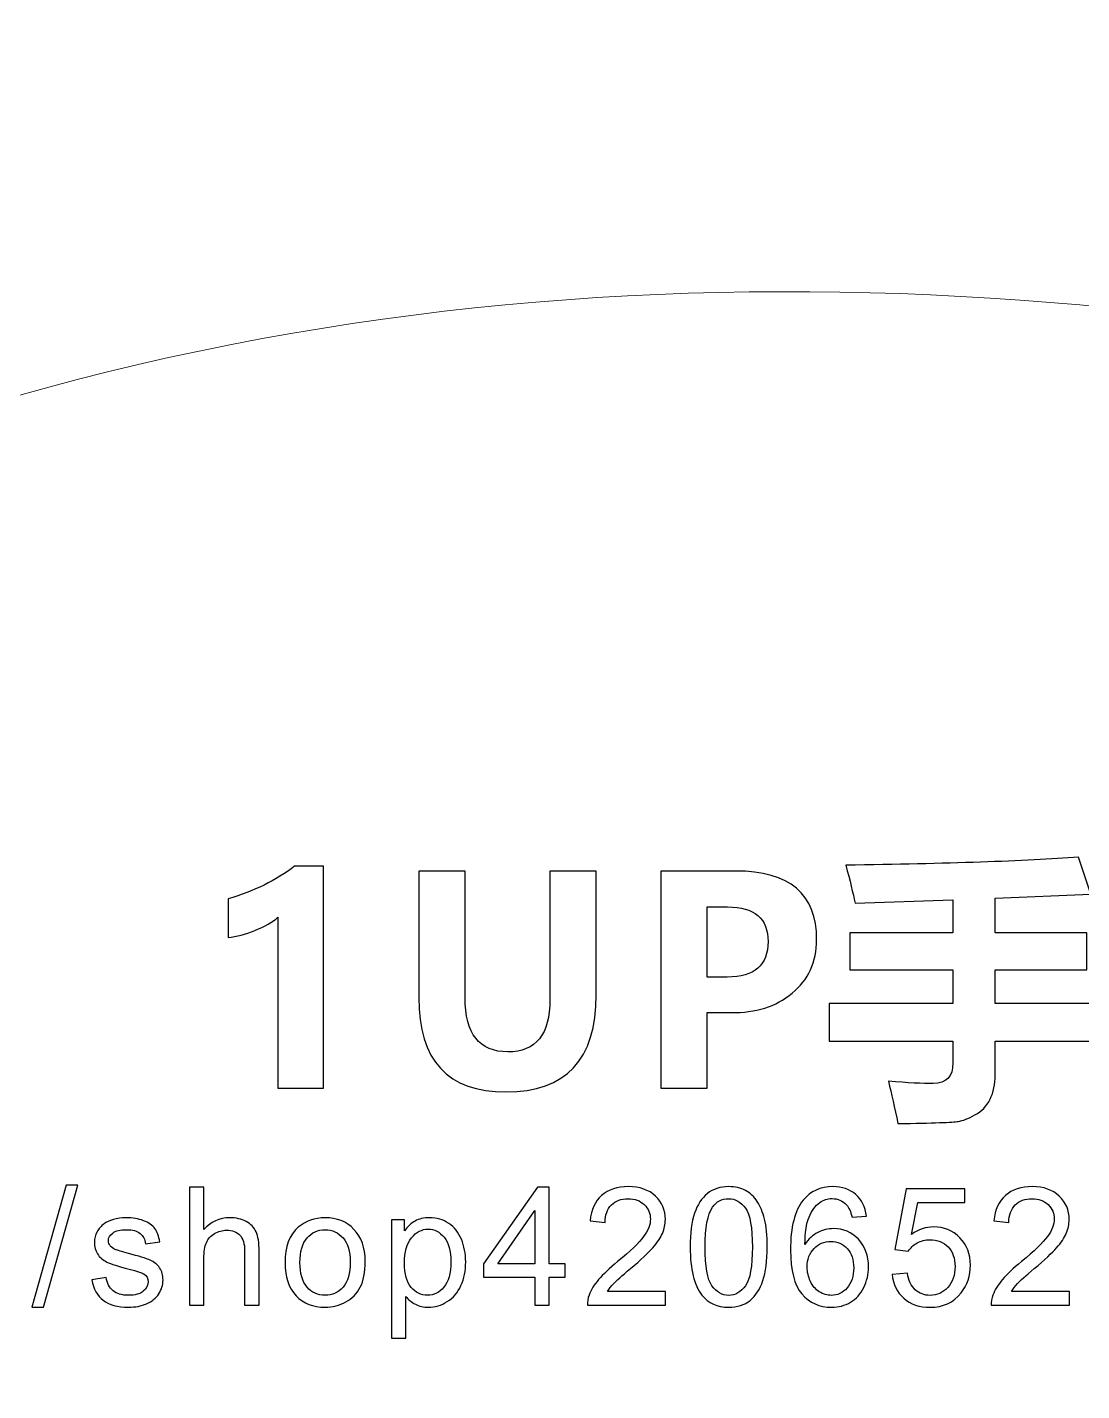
# Model space of a CAD drawing. Header units: centimetres. Extents: x -84 to 49, y -29 to 29.
# Drawn here: x 24.73 to 30.51, y -14.98 to -7.5 of the extents above; entities that cross this region are included whole.
import ezdxf

# ---------------------------------------------------------------- set-up
doc = ezdxf.new("R2010")
doc.units = ezdxf.units.CM
doc.header["$MEASUREMENT"] = 0
doc.layers.add('layer 1', color=7, linetype='Continuous')

msp = doc.modelspace()

# ---------------------------------------------------------------- linework, layer by layer
at = {"layer": 'layer 1', "color": 142, "lineweight": 20}
for points, knots in [([(3.62813, -26.66541), (3.62813, -26.66541), (28.50078, -26.66541), (28.50078, -26.66541), (28.50078, -26.66541), (28.50078, -26.66541), (29.88813, -21.49287), (29.88813, -21.49287), (29.88813, -21.49287), (29.88813, -21.49287), (28.47722, -21.11484), (28.47722, -21.11484), (28.47722, -21.11484), (28.47722, -21.11484), (28.21859, -22.08017), (28.21859, -22.08017), (28.21859, -22.08017), (28.21859, -22.08017), (27.73561, -21.95077), (27.73561, -21.95077), (27.73561, -21.95077), (27.73561, -21.95077), (27.99426, -20.98543), (27.99426, -20.98543), (27.99426, -20.98543), (27.99426, -20.98543), (27.99402, -20.98537), (27.99402, -20.98537), (27.99402, -20.98537), (27.99402, -20.98537), (28.11046, -20.55067), (28.11046, -20.55067), (28.11046, -20.55067), (28.11046, -20.55067), (24.24679, -19.51544), (24.24679, -19.51544), (24.24679, -19.51544), (24.24679, -19.51544), (24.13033, -19.95009), (24.13033, -19.95009), (24.13033, -19.95009), (24.13033, -19.95009), (20.36115, -18.94022), (20.36115, -18.94022), (20.36115, -18.94022), (20.36115, -18.94022), (20.19035, -19.57772), (20.19035, -19.57772), (20.19035, -19.57772), (20.19035, -19.57772), (20.33524, -19.61651), (20.33524, -19.61651), (20.33524, -19.61651), (20.33524, -19.61651), (20.27827, -19.82902), (20.27827, -19.82902), (20.27827, -19.82902), (20.27827, -19.82902), (20.1334, -19.79022), (20.1334, -19.79022), (20.1334, -19.79022), (20.1334, -19.79022), (20.06353, -20.05098), (20.06353, -20.05098), (20.06353, -20.05098), (20.06353, -20.05098), (19.77375, -19.97339), (19.77375, -19.97339), (19.77375, -19.97339), (19.77375, -19.97339), (19.84361, -19.71259), (19.84361, -19.71259), (19.84361, -19.71259), (19.84361, -19.71259), (19.69872, -19.67372), (19.69872, -19.67372), (19.69872, -19.67372), (19.69872, -19.67372), (19.75571, -19.46125), (19.75571, -19.46125), (19.75571, -19.46125), (19.75571, -19.46125), (19.90057, -19.50003), (19.90057, -19.50003), (19.90057, -19.50003), (19.90057, -19.50003), (20.07139, -18.86255), (20.07139, -18.86255), (20.07139, -18.86255), (20.07139, -18.86255), (16.30426, -17.85308), (16.30426, -17.85308), (16.30426, -17.85308), (16.30426, -17.85308), (16.4343, -17.36768), (16.4343, -17.36768), (16.4343, -17.36768), (13.91012, -12.86763), (11.62689, -4.30798), (17.20939, 2.113), (17.20939, 2.113), (17.20939, 2.113), (16.32521, 5.41296), (16.32521, 5.41296), (16.32521, 5.41296), (15.85448, 7.16956), (14.84009, 7.59481), (12.94908, 7.06738), (12.94908, 7.06738), (12.94908, 7.06738), (3.62849, 4.56991), (3.62849, 4.56991), (3.62849, 4.56991), (3.62849, 4.56991), (3.62849, -9.16541), (3.62849, -9.16541), (3.62849, -9.16541), (3.62849, -9.16541), (4.12813, -9.16539), (4.12813, -9.16539), (4.12813, -9.16539), (4.12813, -9.16539), (4.12812, -11.0153), (4.12812, -11.0153), (4.12812, -11.0153), (4.12812, -11.0153), (4.78809, -11.01539), (4.78809, -11.01539), (4.78809, -11.01539), (4.78809, -11.01539), (4.7881, -10.86542), (4.7881, -10.86542), (4.7881, -10.86542), (4.7881, -10.86542), (5.0081, -10.86543), (5.0081, -10.86543), (5.0081, -10.86543), (5.0081, -10.86543), (5.0081, -11.0154), (5.0081, -11.0154), (5.0081, -11.0154), (5.0081, -11.0154), (5.27811, -11.01541), (5.27811, -11.01541), (5.27811, -11.01541), (5.27811, -11.01541), (5.2781, -11.31542), (5.2781, -11.31542), (5.2781, -11.31542), (5.2781, -11.31542), (5.0081, -11.31541), (5.0081, -11.31541), (5.0081, -11.31541), (5.0081, -11.31541), (5.0081, -11.46541), (5.0081, -11.46541), (5.0081, -11.46541), (5.0081, -11.46541), (4.78808, -11.46542), (4.78808, -11.46542), (4.78808, -11.46542), (4.78808, -11.46542), (4.7881, -11.31541), (4.7881, -11.31541), (4.7881, -11.31541), (4.7881, -11.31541), (4.12809, -11.31541), (4.12809, -11.31541), (4.12809, -11.31541), (4.12809, -11.31541), (4.1281, -13.16539), (4.1281, -13.16539), (4.1281, -13.16539), (4.1281, -13.16539), (3.62849, -13.16541), (3.62849, -13.16541), (3.62849, -13.16541), (3.62849, -13.16541), (3.62849, -14.3219), (3.62849, -14.3219), (3.62849, -14.3219), (3.62849, -14.3219), (3.62813, -14.3219), (3.62813, -14.3219), (3.62813, -14.3219), (3.62812, -18.43644), (3.62813, -22.55089), (3.62813, -26.66541)], [0, 0, 0, 0, 0.0212766, 0.0212766, 0.0212766, 0.0212766, 0.0425532, 0.0425532, 0.0425532, 0.0425532, 0.0638298, 0.0638298, 0.0638298, 0.0638298, 0.0851064, 0.0851064, 0.0851064, 0.0851064, 0.106383, 0.106383, 0.106383, 0.106383, 0.1276596, 0.1276596, 0.1276596, 0.1276596, 0.1489362, 0.1489362, 0.1489362, 0.1489362, 0.1702128, 0.1702128, 0.1702128, 0.1702128, 0.1914894, 0.1914894, 0.1914894, 0.1914894, 0.212766, 0.212766, 0.212766, 0.212766, 0.2340426, 0.2340426, 0.2340426, 0.2340426, 0.2553191, 0.2553191, 0.2553191, 0.2553191, 0.2765957, 0.2765957, 0.2765957, 0.2765957, 0.2978723, 0.2978723, 0.2978723, 0.2978723, 0.3191489, 0.3191489, 0.3191489, 0.3191489, 0.3404255, 0.3404255, 0.3404255, 0.3404255, 0.3617021, 0.3617021, 0.3617021, 0.3617021, 0.3829787, 0.3829787, 0.3829787, 0.3829787, 0.4042553, 0.4042553, 0.4042553, 0.4042553, 0.4255319, 0.4255319, 0.4255319, 0.4255319, 0.4468085, 0.4468085, 0.4468085, 0.4468085, 0.4680851, 0.4680851, 0.4680851, 0.4680851, 0.4893617, 0.4893617, 0.4893617, 0.4893617, 0.5106383, 0.5106383, 0.5106383, 0.5106383, 0.5319149, 0.5319149, 0.5319149, 0.5319149, 0.5531915, 0.5531915, 0.5531915, 0.5531915, 0.5744681, 0.5744681, 0.5744681, 0.5744681, 0.5957447, 0.5957447, 0.5957447, 0.5957447, 0.6170213, 0.6170213, 0.6170213, 0.6170213, 0.6382979, 0.6382979, 0.6382979, 0.6382979, 0.6595745, 0.6595745, 0.6595745, 0.6595745, 0.6808511, 0.6808511, 0.6808511, 0.6808511, 0.7021277, 0.7021277, 0.7021277, 0.7021277, 0.7234043, 0.7234043, 0.7234043, 0.7234043, 0.7446809, 0.7446809, 0.7446809, 0.7446809, 0.7659574, 0.7659574, 0.7659574, 0.7659574, 0.787234, 0.787234, 0.787234, 0.787234, 0.8085106, 0.8085106, 0.8085106, 0.8085106, 0.8297872, 0.8297872, 0.8297872, 0.8297872, 0.8510638, 0.8510638, 0.8510638, 0.8510638, 0.8723404, 0.8723404, 0.8723404, 0.8723404, 0.893617, 0.893617, 0.893617, 0.893617, 0.9148936, 0.9148936, 0.9148936, 0.9148936, 0.9361702, 0.9361702, 0.9361702, 0.9361702, 0.9574468, 0.9574468, 0.9574468, 0.9574468, 0.9787234, 0.9787234, 0.9787234, 0.9787234, 1, 1, 1, 1]), ([(48.16047, 1.17532), (48.16047, 1.17532), (48.16046, -23.69733), (48.16046, -23.69733), (48.16046, -23.69733), (48.16046, -23.69733), (42.98791, -25.0847), (42.98791, -25.0847), (42.98791, -25.0847), (42.98791, -25.0847), (42.60987, -23.67379), (42.60987, -23.67379), (42.60987, -23.67379), (42.60987, -23.67379), (43.57524, -23.41513), (43.57524, -23.41513), (43.57524, -23.41513), (43.57524, -23.41513), (43.44583, -22.93214), (43.44583, -22.93214), (43.44583, -22.93214), (43.44583, -22.93214), (42.48046, -23.19082), (42.48046, -23.19082), (42.48046, -23.19082), (42.48046, -23.19082), (42.4804, -23.19059), (42.4804, -23.19059), (42.4804, -23.19059), (42.4804, -23.19059), (42.04573, -23.30701), (42.04573, -23.30701), (42.04573, -23.30701), (42.04573, -23.30701), (41.01048, -19.44335), (41.01048, -19.44335), (41.01048, -19.44335), (41.01048, -19.44335), (41.44513, -19.32691), (41.44513, -19.32691), (41.44513, -19.32691), (41.44513, -19.32691), (40.43524, -15.55772), (40.43524, -15.55772), (40.43524, -15.55772), (40.43524, -15.55772), (41.07276, -15.38691), (41.07276, -15.38691), (41.07276, -15.38691), (41.07276, -15.38691), (41.11155, -15.53181), (41.11155, -15.53181), (41.11155, -15.53181), (41.11155, -15.53181), (41.32406, -15.47484), (41.32406, -15.47484), (41.32406, -15.47484), (41.32406, -15.47484), (41.28523, -15.32994), (41.28523, -15.32994), (41.28523, -15.32994), (41.28523, -15.32994), (41.54602, -15.26009), (41.54602, -15.26009), (41.54602, -15.26009), (41.54602, -15.26009), (41.46842, -14.9703), (41.46842, -14.9703), (41.46842, -14.9703), (41.46842, -14.9703), (41.2076, -15.04018), (41.2076, -15.04018), (41.2076, -15.04018), (41.2076, -15.04018), (41.16875, -14.8953), (41.16875, -14.8953), (41.16875, -14.8953), (41.16875, -14.8953), (40.95628, -14.95226), (40.95628, -14.95226), (40.95628, -14.95226), (40.95628, -14.95226), (40.99507, -15.09714), (40.99507, -15.09714), (40.99507, -15.09714), (40.99507, -15.09714), (40.3576, -15.26796), (40.3576, -15.26796), (40.3576, -15.26796), (40.3576, -15.26796), (39.34812, -11.50082), (39.34812, -11.50082), (39.34812, -11.50082), (39.34812, -11.50082), (38.86273, -11.63085), (38.86273, -11.63085), (38.86273, -11.63085), (34.36266, -9.10666), (25.80303, -6.82345), (19.38205, -12.40595), (19.38205, -12.40595), (19.38205, -12.40595), (16.08209, -11.52176), (16.08209, -11.52176), (16.08209, -11.52176), (14.32547, -11.05105), (13.90024, -10.03662), (14.42767, -8.14566), (14.42767, -8.14566), (14.42767, -8.14566), (16.92514, 1.17496), (16.92514, 1.17496), (16.92514, 1.17496), (16.92514, 1.17496), (30.66046, 1.17496), (30.66046, 1.17496), (30.66046, 1.17496), (30.66046, 1.17496), (30.66044, 0.67532), (30.66044, 0.67532), (30.66044, 0.67532), (30.66044, 0.67532), (32.51034, 0.67531), (32.51034, 0.67531), (32.51034, 0.67531), (32.51034, 0.67531), (32.51045, 0.01535), (32.51045, 0.01535), (32.51045, 0.01535), (32.51045, 0.01535), (32.36046, 0.01534), (32.36046, 0.01534), (32.36046, 0.01534), (32.36046, 0.01534), (32.36046, -0.20466), (32.36046, -0.20466), (32.36046, -0.20466), (32.36046, -0.20466), (32.51045, -0.20465), (32.51045, -0.20465), (32.51045, -0.20465), (32.51045, -0.20465), (32.51045, -0.47466), (32.51045, -0.47466), (32.51045, -0.47466), (32.51045, -0.47466), (32.81045, -0.47465), (32.81045, -0.47465), (32.81045, -0.47465), (32.81045, -0.47465), (32.81045, -0.20465), (32.81045, -0.20465), (32.81045, -0.20465), (32.81045, -0.20465), (32.96047, -0.20465), (32.96047, -0.20465), (32.96047, -0.20465), (32.96047, -0.20465), (32.96045, 0.01534), (32.96045, 0.01534), (32.96045, 0.01534), (32.96045, 0.01534), (32.81045, 0.01534), (32.81045, 0.01534), (32.81045, 0.01534), (32.81045, 0.01534), (32.81045, 0.67534), (32.81045, 0.67534), (32.81045, 0.67534), (32.81045, 0.67534), (34.66046, 0.67535), (34.66046, 0.67535), (34.66046, 0.67535), (34.66046, 0.67535), (34.66044, 1.17496), (34.66044, 1.17496), (34.66044, 1.17496), (34.66044, 1.17496), (35.81695, 1.17496), (35.81695, 1.17496), (35.81695, 1.17496), (35.81695, 1.17496), (35.81695, 1.17532), (35.81695, 1.17532), (35.81695, 1.17532), (39.66479, 1.17532), (43.51265, 1.17277), (47.36048, 1.17279), (47.36048, 1.17279), (47.36048, 1.17279), (47.36049, 1.17534), (47.36049, 1.17534), (47.36049, 1.17534), (47.36049, 1.17534), (48.16047, 1.17532), (48.16047, 1.17532)], [0, 0, 0, 0, 0.0204082, 0.0204082, 0.0204082, 0.0204082, 0.0408163, 0.0408163, 0.0408163, 0.0408163, 0.0612245, 0.0612245, 0.0612245, 0.0612245, 0.0816327, 0.0816327, 0.0816327, 0.0816327, 0.1020408, 0.1020408, 0.1020408, 0.1020408, 0.122449, 0.122449, 0.122449, 0.122449, 0.1428571, 0.1428571, 0.1428571, 0.1428571, 0.1632653, 0.1632653, 0.1632653, 0.1632653, 0.1836735, 0.1836735, 0.1836735, 0.1836735, 0.2040816, 0.2040816, 0.2040816, 0.2040816, 0.2244898, 0.2244898, 0.2244898, 0.2244898, 0.244898, 0.244898, 0.244898, 0.244898, 0.2653061, 0.2653061, 0.2653061, 0.2653061, 0.2857143, 0.2857143, 0.2857143, 0.2857143, 0.3061224, 0.3061224, 0.3061224, 0.3061224, 0.3265306, 0.3265306, 0.3265306, 0.3265306, 0.3469388, 0.3469388, 0.3469388, 0.3469388, 0.3673469, 0.3673469, 0.3673469, 0.3673469, 0.3877551, 0.3877551, 0.3877551, 0.3877551, 0.4081633, 0.4081633, 0.4081633, 0.4081633, 0.4285714, 0.4285714, 0.4285714, 0.4285714, 0.4489796, 0.4489796, 0.4489796, 0.4489796, 0.4693878, 0.4693878, 0.4693878, 0.4693878, 0.4897959, 0.4897959, 0.4897959, 0.4897959, 0.5102041, 0.5102041, 0.5102041, 0.5102041, 0.5306122, 0.5306122, 0.5306122, 0.5306122, 0.5510204, 0.5510204, 0.5510204, 0.5510204, 0.5714286, 0.5714286, 0.5714286, 0.5714286, 0.5918367, 0.5918367, 0.5918367, 0.5918367, 0.6122449, 0.6122449, 0.6122449, 0.6122449, 0.6326531, 0.6326531, 0.6326531, 0.6326531, 0.6530612, 0.6530612, 0.6530612, 0.6530612, 0.6734694, 0.6734694, 0.6734694, 0.6734694, 0.6938776, 0.6938776, 0.6938776, 0.6938776, 0.7142857, 0.7142857, 0.7142857, 0.7142857, 0.7346939, 0.7346939, 0.7346939, 0.7346939, 0.755102, 0.755102, 0.755102, 0.755102, 0.7755102, 0.7755102, 0.7755102, 0.7755102, 0.7959184, 0.7959184, 0.7959184, 0.7959184, 0.8163265, 0.8163265, 0.8163265, 0.8163265, 0.8367347, 0.8367347, 0.8367347, 0.8367347, 0.8571429, 0.8571429, 0.8571429, 0.8571429, 0.877551, 0.877551, 0.877551, 0.877551, 0.8979592, 0.8979592, 0.8979592, 0.8979592, 0.9183673, 0.9183673, 0.9183673, 0.9183673, 0.9387755, 0.9387755, 0.9387755, 0.9387755, 0.9591837, 0.9591837, 0.9591837, 0.9591837, 0.9795918, 0.9795918, 0.9795918, 0.9795918, 1, 1, 1, 1])]:
    msp.add_open_spline(points, degree=3, knots=knots, dxfattribs=at)
at = {"layer": 'layer 1', "color": 250}
for points, knots in [([(26.35291, -12.10137), (26.35291, -12.10137), (26.35291, -13.31752), (26.35291, -13.31752), (26.35291, -13.31752), (26.35291, -13.31752), (26.10328, -13.31752), (26.10328, -13.31752), (26.10328, -13.31752), (26.10328, -13.31752), (26.10328, -12.38116), (26.10328, -12.38116), (26.10328, -12.38116), (26.0726, -12.40764), (26.03038, -12.43176), (25.97715, -12.453), (25.97715, -12.453), (25.92392, -12.47424), (25.87515, -12.48735), (25.83058, -12.4926), (25.83058, -12.4926), (25.83058, -12.4926), (25.83058, -12.27968), (25.83058, -12.27968), (25.83058, -12.27968), (25.97086, -12.23877), (26.09227, -12.17925), (26.19453, -12.10137), (26.19453, -12.10137), (26.19453, -12.10137), (26.35291, -12.10137), (26.35291, -12.10137)], [0, 0, 0, 0, 0.125, 0.125, 0.125, 0.125, 0.25, 0.25, 0.25, 0.25, 0.375, 0.375, 0.375, 0.375, 0.5, 0.5, 0.5, 0.5, 0.625, 0.625, 0.625, 0.625, 0.75, 0.75, 0.75, 0.75, 0.875, 0.875, 0.875, 0.875, 1, 1, 1, 1]), ([(29.12446, -12.85288), (29.12446, -12.85288), (29.80202, -12.85288), (29.80202, -12.85288), (29.80202, -12.85288), (29.80202, -12.85288), (29.80202, -12.66828), (29.80202, -12.66828), (29.80202, -12.66828), (29.80202, -12.66828), (29.23643, -12.66828), (29.23643, -12.66828), (29.23643, -12.66828), (29.23643, -12.66828), (29.23643, -12.46559), (29.23643, -12.46559), (29.23643, -12.46559), (29.23643, -12.46559), (29.80202, -12.46559), (29.80202, -12.46559), (29.80202, -12.46559), (29.80202, -12.46559), (29.80202, -12.28492), (29.80202, -12.28492), (29.80202, -12.28492), (29.80202, -12.28492), (29.26579, -12.30275), (29.26579, -12.30275), (29.26579, -12.30275), (29.25452, -12.24848), (29.23748, -12.17925), (29.21492, -12.09534), (29.21492, -12.09534), (29.77318, -12.08826), (30.19822, -12.07332), (30.49033, -12.05077), (30.49033, -12.05077), (30.49033, -12.05077), (30.55772, -12.25346), (30.55772, -12.25346), (30.55772, -12.25346), (30.55772, -12.25346), (30.03382, -12.27653), (30.03382, -12.27653), (30.03382, -12.27653), (30.03382, -12.27653), (30.03382, -12.46559), (30.03382, -12.46559), (30.03382, -12.46559), (30.03382, -12.46559), (30.53622, -12.46559), (30.53622, -12.46559), (30.53622, -12.46559), (30.53622, -12.46559), (30.53622, -12.66828), (30.53622, -12.66828), (30.53622, -12.66828), (30.53622, -12.66828), (30.03382, -12.66828), (30.03382, -12.66828), (30.03382, -12.66828), (30.03382, -12.66828), (30.03382, -12.85288), (30.03382, -12.85288), (30.03382, -12.85288), (30.03382, -12.85288), (30.64687, -12.85288), (30.64687, -12.85288), (30.64687, -12.85288), (30.64687, -12.85288), (30.64687, -13.06029), (30.64687, -13.06029), (30.64687, -13.06029), (30.64687, -13.06029), (30.03382, -13.06029), (30.03382, -13.06029), (30.03382, -13.06029), (30.03382, -13.06029), (30.03382, -13.2462), (30.03382, -13.2462), (30.03382, -13.2462), (30.03382, -13.29523), (30.02464, -13.33902), (30.00576, -13.37757), (30.00576, -13.37757), (29.98714, -13.41585), (29.95961, -13.44469), (29.9229, -13.46436), (29.9229, -13.46436), (29.88619, -13.48376), (29.85525, -13.49556), (29.83008, -13.50002), (29.83008, -13.50002), (29.80464, -13.50422), (29.69478, -13.50841), (29.50074, -13.51182), (29.50074, -13.51182), (29.48238, -13.42477), (29.46481, -13.34741), (29.44856, -13.27976), (29.44856, -13.27976), (29.55397, -13.28815), (29.63552, -13.29209), (29.69294, -13.29209), (29.69294, -13.29209), (29.76557, -13.29209), (29.80202, -13.25433), (29.80202, -13.17855), (29.80202, -13.17855), (29.80202, -13.17855), (29.80202, -13.06029), (29.80202, -13.06029), (29.80202, -13.06029), (29.80202, -13.06029), (29.12446, -13.06029), (29.12446, -13.06029), (29.12446, -13.06029), (29.12446, -13.06029), (29.12446, -12.85288), (29.12446, -12.85288)], [0, 0, 0, 0, 0.0333333, 0.0333333, 0.0333333, 0.0333333, 0.0666667, 0.0666667, 0.0666667, 0.0666667, 0.1, 0.1, 0.1, 0.1, 0.1333333, 0.1333333, 0.1333333, 0.1333333, 0.1666667, 0.1666667, 0.1666667, 0.1666667, 0.2, 0.2, 0.2, 0.2, 0.2333333, 0.2333333, 0.2333333, 0.2333333, 0.2666667, 0.2666667, 0.2666667, 0.2666667, 0.3, 0.3, 0.3, 0.3, 0.3333333, 0.3333333, 0.3333333, 0.3333333, 0.3666667, 0.3666667, 0.3666667, 0.3666667, 0.4, 0.4, 0.4, 0.4, 0.4333333, 0.4333333, 0.4333333, 0.4333333, 0.4666667, 0.4666667, 0.4666667, 0.4666667, 0.5, 0.5, 0.5, 0.5, 0.5333333, 0.5333333, 0.5333333, 0.5333333, 0.5666667, 0.5666667, 0.5666667, 0.5666667, 0.6, 0.6, 0.6, 0.6, 0.6333333, 0.6333333, 0.6333333, 0.6333333, 0.6666667, 0.6666667, 0.6666667, 0.6666667, 0.7, 0.7, 0.7, 0.7, 0.7333333, 0.7333333, 0.7333333, 0.7333333, 0.7666667, 0.7666667, 0.7666667, 0.7666667, 0.8, 0.8, 0.8, 0.8, 0.8333333, 0.8333333, 0.8333333, 0.8333333, 0.8666667, 0.8666667, 0.8666667, 0.8666667, 0.9, 0.9, 0.9, 0.9, 0.9333333, 0.9333333, 0.9333333, 0.9333333, 0.9666667, 0.9666667, 0.9666667, 0.9666667, 1, 1, 1, 1]), ([(27.84711, -12.80594), (27.84711, -13.16072), (27.68218, -13.33823), (27.35231, -13.33823), (27.35231, -13.33823), (27.03372, -13.33823), (26.87456, -13.16544), (26.87456, -12.81984), (26.87456, -12.81984), (26.87456, -12.81984), (26.87456, -12.1276), (26.87456, -12.1276), (26.87456, -12.1276), (26.87456, -12.1276), (27.12864, -12.1276), (27.12864, -12.1276), (27.12864, -12.1276), (27.12864, -12.1276), (27.12864, -12.82115), (27.12864, -12.82115), (27.12864, -12.82115), (27.12864, -13.01938), (27.20678, -13.1185), (27.36306, -13.1185), (27.36306, -13.1185), (27.51672, -13.1185), (27.59355, -13.02305), (27.59355, -12.8319), (27.59355, -12.8319), (27.59355, -12.8319), (27.59355, -12.1276), (27.59355, -12.1276), (27.59355, -12.1276), (27.59355, -12.1276), (27.84711, -12.1276), (27.84711, -12.1276), (27.84711, -12.1276), (27.84711, -12.1276), (27.84711, -12.80594), (27.84711, -12.80594)], [0, 0, 0, 0, 0.1, 0.1, 0.1, 0.1, 0.2, 0.2, 0.2, 0.2, 0.3, 0.3, 0.3, 0.3, 0.4, 0.4, 0.4, 0.4, 0.5, 0.5, 0.5, 0.5, 0.6, 0.6, 0.6, 0.6, 0.7, 0.7, 0.7, 0.7, 0.8, 0.8, 0.8, 0.8, 0.9, 0.9, 0.9, 0.9, 1, 1, 1, 1]), ([(28.45529, -12.9027), (28.45529, -12.9027), (28.45529, -13.31752), (28.45529, -13.31752), (28.45529, -13.31752), (28.45529, -13.31752), (28.20173, -13.31752), (28.20173, -13.31752), (28.20173, -13.31752), (28.20173, -13.31752), (28.20173, -12.1276), (28.20173, -12.1276), (28.20173, -12.1276), (28.20173, -12.1276), (28.61131, -12.1276), (28.61131, -12.1276), (28.61131, -12.1276), (28.90735, -12.1276), (29.05523, -12.25293), (29.05523, -12.50387), (29.05523, -12.50387), (29.05523, -12.6258), (29.01066, -12.72361), (28.92124, -12.79703), (28.92124, -12.79703), (28.83183, -12.87045), (28.72013, -12.90585), (28.58587, -12.9027), (28.58587, -12.9027), (28.58587, -12.9027), (28.45529, -12.9027), (28.45529, -12.9027)], [0, 0, 0, 0, 0.125, 0.125, 0.125, 0.125, 0.25, 0.25, 0.25, 0.25, 0.375, 0.375, 0.375, 0.375, 0.5, 0.5, 0.5, 0.5, 0.625, 0.625, 0.625, 0.625, 0.75, 0.75, 0.75, 0.75, 0.875, 0.875, 0.875, 0.875, 1, 1, 1, 1]), ([(28.45529, -12.32426), (28.45529, -12.32426), (28.45529, -12.7084), (28.45529, -12.7084), (28.45529, -12.7084), (28.45529, -12.7084), (28.56516, -12.7084), (28.56516, -12.7084), (28.56516, -12.7084), (28.71436, -12.7084), (28.78883, -12.64363), (28.78883, -12.5141), (28.78883, -12.5141), (28.78883, -12.38745), (28.71488, -12.32426), (28.56752, -12.32426), (28.56752, -12.32426), (28.56752, -12.32426), (28.45529, -12.32426), (28.45529, -12.32426)], [0, 0, 0, 0, 0.2, 0.2, 0.2, 0.2, 0.4, 0.4, 0.4, 0.4, 0.6, 0.6, 0.6, 0.6, 0.8, 0.8, 0.8, 0.8, 1, 1, 1, 1]), ([(24.75443, -14.51815), (24.75443, -14.51815), (24.9421, -13.84874), (24.9421, -13.84874), (24.9421, -13.84874), (24.9421, -13.84874), (25.00571, -13.84874), (25.00571, -13.84874), (25.00571, -13.84874), (25.00571, -13.84874), (24.81849, -14.51815), (24.81849, -14.51815), (24.81849, -14.51815), (24.81849, -14.51815), (24.75443, -14.51815), (24.75443, -14.51815)], [0, 0, 0, 0, 0.25, 0.25, 0.25, 0.25, 0.5, 0.5, 0.5, 0.5, 0.75, 0.75, 0.75, 0.75, 1, 1, 1, 1]), ([(25.61812, -14.50715), (25.61812, -14.50715), (25.61812, -13.85974), (25.61812, -13.85974), (25.61812, -13.85974), (25.61812, -13.85974), (25.69756, -13.85974), (25.69756, -13.85974), (25.69756, -13.85974), (25.69756, -13.85974), (25.69756, -14.09203), (25.69756, -14.09203), (25.69756, -14.09203), (25.73464, -14.04907), (25.78152, -14.02751), (25.83804, -14.02751), (25.83804, -14.02751), (25.87271, -14.02751), (25.90286, -14.03445), (25.92848, -14.04816), (25.92848, -14.04816), (25.95411, -14.06173), (25.9725, -14.08072), (25.9835, -14.10484), (25.9835, -14.10484), (25.99451, -14.12896), (26.00008, -14.16408), (26.00008, -14.2099), (26.00008, -14.2099), (26.00008, -14.2099), (26.00008, -14.50715), (26.00008, -14.50715), (26.00008, -14.50715), (26.00008, -14.50715), (25.9205, -14.50715), (25.9205, -14.50715), (25.9205, -14.50715), (25.9205, -14.50715), (25.9205, -14.2099), (25.9205, -14.2099), (25.9205, -14.2099), (25.9205, -14.17026), (25.9119, -14.14132), (25.89472, -14.12323), (25.89472, -14.12323), (25.87754, -14.10514), (25.85312, -14.09594), (25.82161, -14.09594), (25.82161, -14.09594), (25.7981, -14.09594), (25.77594, -14.10213), (25.75514, -14.11433), (25.75514, -14.11433), (25.73434, -14.12654), (25.71957, -14.14312), (25.71082, -14.16408), (25.71082, -14.16408), (25.70193, -14.18488), (25.69756, -14.21382), (25.69756, -14.2506), (25.69756, -14.2506), (25.69756, -14.2506), (25.69756, -14.50715), (25.69756, -14.50715), (25.69756, -14.50715), (25.69756, -14.50715), (25.61812, -14.50715), (25.61812, -14.50715)], [0, 0, 0, 0, 0.0588235, 0.0588235, 0.0588235, 0.0588235, 0.1176471, 0.1176471, 0.1176471, 0.1176471, 0.1764706, 0.1764706, 0.1764706, 0.1764706, 0.2352941, 0.2352941, 0.2352941, 0.2352941, 0.2941176, 0.2941176, 0.2941176, 0.2941176, 0.3529412, 0.3529412, 0.3529412, 0.3529412, 0.4117647, 0.4117647, 0.4117647, 0.4117647, 0.4705882, 0.4705882, 0.4705882, 0.4705882, 0.5294118, 0.5294118, 0.5294118, 0.5294118, 0.5882353, 0.5882353, 0.5882353, 0.5882353, 0.6470588, 0.6470588, 0.6470588, 0.6470588, 0.7058824, 0.7058824, 0.7058824, 0.7058824, 0.7647059, 0.7647059, 0.7647059, 0.7647059, 0.8235294, 0.8235294, 0.8235294, 0.8235294, 0.8823529, 0.8823529, 0.8823529, 0.8823529, 0.9411765, 0.9411765, 0.9411765, 0.9411765, 1, 1, 1, 1]), ([(27.51049, -14.50715), (27.51049, -14.50715), (27.51049, -14.35219), (27.51049, -14.35219), (27.51049, -14.35219), (27.51049, -14.35219), (27.22967, -14.35219), (27.22967, -14.35219), (27.22967, -14.35219), (27.22967, -14.35219), (27.22967, -14.27924), (27.22967, -14.27924), (27.22967, -14.27924), (27.22967, -14.27924), (27.52511, -13.85974), (27.52511, -13.85974), (27.52511, -13.85974), (27.52511, -13.85974), (27.59007, -13.85974), (27.59007, -13.85974), (27.59007, -13.85974), (27.59007, -13.85974), (27.59007, -14.27924), (27.59007, -14.27924), (27.59007, -14.27924), (27.59007, -14.27924), (27.6775, -14.27924), (27.6775, -14.27924), (27.6775, -14.27924), (27.6775, -14.27924), (27.6775, -14.35219), (27.6775, -14.35219), (27.6775, -14.35219), (27.6775, -14.35219), (27.59007, -14.35219), (27.59007, -14.35219), (27.59007, -14.35219), (27.59007, -14.35219), (27.59007, -14.50715), (27.59007, -14.50715), (27.59007, -14.50715), (27.59007, -14.50715), (27.51049, -14.50715), (27.51049, -14.50715)], [0, 0, 0, 0, 0.0909091, 0.0909091, 0.0909091, 0.0909091, 0.1818182, 0.1818182, 0.1818182, 0.1818182, 0.2727273, 0.2727273, 0.2727273, 0.2727273, 0.3636364, 0.3636364, 0.3636364, 0.3636364, 0.4545455, 0.4545455, 0.4545455, 0.4545455, 0.5454545, 0.5454545, 0.5454545, 0.5454545, 0.6363636, 0.6363636, 0.6363636, 0.6363636, 0.7272727, 0.7272727, 0.7272727, 0.7272727, 0.8181818, 0.8181818, 0.8181818, 0.8181818, 0.9090909, 0.9090909, 0.9090909, 0.9090909, 1, 1, 1, 1]), ([(28.22684, -14.43073), (28.22684, -14.43073), (28.22684, -14.50715), (28.22684, -14.50715), (28.22684, -14.50715), (28.22684, -14.50715), (27.7989, -14.50715), (27.7989, -14.50715), (27.7989, -14.50715), (27.7983, -14.48801), (27.80132, -14.46962), (27.8081, -14.45198), (27.8081, -14.45198), (27.81895, -14.42274), (27.83644, -14.3941), (27.8604, -14.36576), (27.8604, -14.36576), (27.88452, -14.33757), (27.91919, -14.30486), (27.96441, -14.26778), (27.96441, -14.26778), (28.0348, -14.21005), (28.08244, -14.16438), (28.10716, -14.13061), (28.10716, -14.13061), (28.13188, -14.097), (28.14424, -14.06504), (28.14424, -14.03505), (28.14424, -14.03505), (28.14424, -14.00354), (28.13293, -13.97702), (28.11047, -13.95531), (28.11047, -13.95531), (28.08786, -13.93375), (28.05847, -13.9229), (28.02229, -13.9229), (28.02229, -13.9229), (27.98401, -13.9229), (27.95341, -13.93436), (27.9305, -13.95742), (27.9305, -13.95742), (27.90743, -13.98033), (27.89583, -14.01214), (27.89552, -14.05268), (27.89552, -14.05268), (27.89552, -14.05268), (27.81383, -14.04439), (27.81383, -14.04439), (27.81383, -14.04439), (27.8194, -13.98335), (27.84051, -13.93692), (27.87698, -13.90496), (27.87698, -13.90496), (27.91346, -13.87301), (27.9626, -13.85703), (28.0241, -13.85703), (28.0241, -13.85703), (28.0862, -13.85703), (28.13534, -13.87436), (28.17152, -13.90873), (28.17152, -13.90873), (28.20785, -13.94325), (28.22594, -13.98591), (28.22594, -14.03686), (28.22594, -14.03686), (28.22594, -14.06278), (28.22066, -14.08826), (28.20996, -14.11328), (28.20996, -14.11328), (28.19941, -14.1383), (28.18177, -14.16468), (28.1572, -14.19226), (28.1572, -14.19226), (28.13263, -14.22), (28.09178, -14.25799), (28.03465, -14.30622), (28.03465, -14.30622), (27.98702, -14.34632), (27.95642, -14.37345), (27.94286, -14.38777), (27.94286, -14.38777), (27.92929, -14.40194), (27.91814, -14.41626), (27.90924, -14.43073), (27.90924, -14.43073), (27.90924, -14.43073), (28.22684, -14.43073), (28.22684, -14.43073)], [0, 0, 0, 0, 0.0454545, 0.0454545, 0.0454545, 0.0454545, 0.0909091, 0.0909091, 0.0909091, 0.0909091, 0.1363636, 0.1363636, 0.1363636, 0.1363636, 0.1818182, 0.1818182, 0.1818182, 0.1818182, 0.2272727, 0.2272727, 0.2272727, 0.2272727, 0.2727273, 0.2727273, 0.2727273, 0.2727273, 0.3181818, 0.3181818, 0.3181818, 0.3181818, 0.3636364, 0.3636364, 0.3636364, 0.3636364, 0.4090909, 0.4090909, 0.4090909, 0.4090909, 0.4545455, 0.4545455, 0.4545455, 0.4545455, 0.5, 0.5, 0.5, 0.5, 0.5454545, 0.5454545, 0.5454545, 0.5454545, 0.5909091, 0.5909091, 0.5909091, 0.5909091, 0.6363636, 0.6363636, 0.6363636, 0.6363636, 0.6818182, 0.6818182, 0.6818182, 0.6818182, 0.7272727, 0.7272727, 0.7272727, 0.7272727, 0.7727273, 0.7727273, 0.7727273, 0.7727273, 0.8181818, 0.8181818, 0.8181818, 0.8181818, 0.8636364, 0.8636364, 0.8636364, 0.8636364, 0.9090909, 0.9090909, 0.9090909, 0.9090909, 0.9545455, 0.9545455, 0.9545455, 0.9545455, 1, 1, 1, 1]), ([(28.36226, -14.18789), (28.36226, -14.11132), (28.3701, -14.04967), (28.38593, -14.00309), (28.38593, -14.00309), (28.4016, -13.95636), (28.42512, -13.92034), (28.45617, -13.89502), (28.45617, -13.89502), (28.48722, -13.86969), (28.52626, -13.85703), (28.57329, -13.85703), (28.57329, -13.85703), (28.60811, -13.85703), (28.63856, -13.86411), (28.66479, -13.87813), (28.66479, -13.87813), (28.69102, -13.892), (28.71257, -13.9122), (28.72975, -13.93858), (28.72975, -13.93858), (28.74679, -13.96496), (28.7602, -13.99706), (28.76985, -14.0349), (28.76985, -14.0349), (28.77965, -14.07273), (28.78447, -14.12368), (28.78447, -14.18789), (28.78447, -14.18789), (28.78447, -14.26386), (28.77663, -14.32506), (28.76111, -14.37179), (28.76111, -14.37179), (28.74543, -14.41852), (28.72207, -14.45454), (28.69102, -14.48002), (28.69102, -14.48002), (28.65996, -14.50549), (28.62077, -14.51815), (28.57329, -14.51815), (28.57329, -14.51815), (28.51089, -14.51815), (28.4619, -14.49584), (28.42633, -14.45108), (28.42633, -14.45108), (28.38367, -14.39726), (28.36226, -14.30939), (28.36226, -14.18789)], [0, 0, 0, 0, 0.0833333, 0.0833333, 0.0833333, 0.0833333, 0.1666667, 0.1666667, 0.1666667, 0.1666667, 0.25, 0.25, 0.25, 0.25, 0.3333333, 0.3333333, 0.3333333, 0.3333333, 0.4166667, 0.4166667, 0.4166667, 0.4166667, 0.5, 0.5, 0.5, 0.5, 0.5833333, 0.5833333, 0.5833333, 0.5833333, 0.6666667, 0.6666667, 0.6666667, 0.6666667, 0.75, 0.75, 0.75, 0.75, 0.8333333, 0.8333333, 0.8333333, 0.8333333, 0.9166667, 0.9166667, 0.9166667, 0.9166667, 1, 1, 1, 1]), ([(29.32793, -14.01832), (29.32793, -14.01832), (29.24895, -14.0245), (29.24895, -14.0245), (29.24895, -14.0245), (29.24186, -13.99329), (29.23192, -13.97053), (29.21895, -13.95652), (29.21895, -13.95652), (29.1974, -13.93375), (29.17087, -13.92245), (29.13936, -13.92245), (29.13936, -13.92245), (29.11404, -13.92245), (29.09188, -13.92953), (29.07274, -13.9437), (29.07274, -13.9437), (29.04772, -13.96194), (29.02797, -13.98862), (29.0135, -14.02359), (29.0135, -14.02359), (28.99918, -14.05856), (28.99164, -14.10846), (28.99104, -14.17327), (28.99104, -14.17327), (29.01018, -14.14418), (29.03355, -14.12247), (29.06128, -14.10831), (29.06128, -14.10831), (29.08887, -14.09429), (29.11796, -14.0872), (29.14826, -14.0872), (29.14826, -14.0872), (29.20132, -14.0872), (29.24639, -14.10665), (29.28362, -14.14569), (29.28362, -14.14569), (29.32085, -14.18473), (29.33954, -14.23507), (29.33954, -14.29687), (29.33954, -14.29687), (29.33954, -14.33757), (29.33065, -14.37526), (29.31316, -14.41023), (29.31316, -14.41023), (29.29568, -14.44505), (29.27156, -14.47188), (29.24096, -14.49042), (29.24096, -14.49042), (29.21036, -14.50896), (29.17569, -14.51815), (29.1368, -14.51815), (29.1368, -14.51815), (29.07048, -14.51815), (29.01652, -14.49389), (28.97476, -14.44505), (28.97476, -14.44505), (28.93286, -14.39636), (28.91206, -14.31602), (28.91206, -14.20417), (28.91206, -14.20417), (28.91206, -14.07906), (28.93512, -13.98817), (28.98139, -13.93134), (28.98139, -13.93134), (29.02164, -13.8819), (29.07591, -13.85703), (29.14434, -13.85703), (29.14434, -13.85703), (29.19514, -13.85703), (29.23689, -13.87135), (29.26945, -13.89999), (29.26945, -13.89999), (29.30201, -13.92848), (29.32145, -13.96797), (29.32793, -14.01832)], [0, 0, 0, 0, 0.0526316, 0.0526316, 0.0526316, 0.0526316, 0.1052632, 0.1052632, 0.1052632, 0.1052632, 0.1578947, 0.1578947, 0.1578947, 0.1578947, 0.2105263, 0.2105263, 0.2105263, 0.2105263, 0.2631579, 0.2631579, 0.2631579, 0.2631579, 0.3157895, 0.3157895, 0.3157895, 0.3157895, 0.3684211, 0.3684211, 0.3684211, 0.3684211, 0.4210526, 0.4210526, 0.4210526, 0.4210526, 0.4736842, 0.4736842, 0.4736842, 0.4736842, 0.5263158, 0.5263158, 0.5263158, 0.5263158, 0.5789474, 0.5789474, 0.5789474, 0.5789474, 0.6315789, 0.6315789, 0.6315789, 0.6315789, 0.6842105, 0.6842105, 0.6842105, 0.6842105, 0.7368421, 0.7368421, 0.7368421, 0.7368421, 0.7894737, 0.7894737, 0.7894737, 0.7894737, 0.8421053, 0.8421053, 0.8421053, 0.8421053, 0.8947368, 0.8947368, 0.8947368, 0.8947368, 0.9473684, 0.9473684, 0.9473684, 0.9473684, 1, 1, 1, 1]), ([(29.46878, -14.33757), (29.46878, -14.33757), (29.55229, -14.33049), (29.55229, -14.33049), (29.55229, -14.33049), (29.55847, -14.37119), (29.57279, -14.40164), (29.59525, -14.42214), (29.59525, -14.42214), (29.61786, -14.44264), (29.64499, -14.45289), (29.6768, -14.45289), (29.6768, -14.45289), (29.71508, -14.45289), (29.74749, -14.43841), (29.77387, -14.40962), (29.77387, -14.40962), (29.8004, -14.38068), (29.81366, -14.3424), (29.81366, -14.29476), (29.81366, -14.29476), (29.81366, -14.24939), (29.801, -14.21367), (29.77553, -14.18744), (29.77553, -14.18744), (29.75005, -14.16121), (29.71674, -14.1481), (29.67544, -14.1481), (29.67544, -14.1481), (29.64982, -14.1481), (29.62675, -14.15398), (29.6061, -14.16558), (29.6061, -14.16558), (29.58545, -14.17719), (29.56932, -14.19226), (29.55757, -14.2108), (29.55757, -14.2108), (29.55757, -14.2108), (29.48295, -14.20116), (29.48295, -14.20116), (29.48295, -14.20116), (29.48295, -14.20116), (29.54566, -13.86864), (29.54566, -13.86864), (29.54566, -13.86864), (29.54566, -13.86864), (29.86763, -13.86864), (29.86763, -13.86864), (29.86763, -13.86864), (29.86763, -13.86864), (29.86763, -13.94461), (29.86763, -13.94461), (29.86763, -13.94461), (29.86763, -13.94461), (29.60927, -13.94461), (29.60927, -13.94461), (29.60927, -13.94461), (29.60927, -13.94461), (29.5743, -14.11856), (29.5743, -14.11856), (29.5743, -14.11856), (29.61319, -14.09142), (29.65404, -14.07786), (29.69669, -14.07786), (29.69669, -14.07786), (29.75322, -14.07786), (29.80085, -14.09745), (29.83974, -14.13664), (29.83974, -14.13664), (29.87863, -14.17583), (29.89808, -14.22618), (29.89808, -14.28768), (29.89808, -14.28768), (29.89808, -14.34632), (29.88089, -14.39696), (29.84683, -14.43962), (29.84683, -14.43962), (29.80522, -14.49193), (29.74855, -14.51815), (29.6768, -14.51815), (29.6768, -14.51815), (29.61786, -14.51815), (29.56978, -14.50172), (29.53254, -14.46871), (29.53254, -14.46871), (29.49531, -14.4357), (29.47406, -14.39199), (29.46878, -14.33757)], [0, 0, 0, 0, 0.0454545, 0.0454545, 0.0454545, 0.0454545, 0.0909091, 0.0909091, 0.0909091, 0.0909091, 0.1363636, 0.1363636, 0.1363636, 0.1363636, 0.1818182, 0.1818182, 0.1818182, 0.1818182, 0.2272727, 0.2272727, 0.2272727, 0.2272727, 0.2727273, 0.2727273, 0.2727273, 0.2727273, 0.3181818, 0.3181818, 0.3181818, 0.3181818, 0.3636364, 0.3636364, 0.3636364, 0.3636364, 0.4090909, 0.4090909, 0.4090909, 0.4090909, 0.4545455, 0.4545455, 0.4545455, 0.4545455, 0.5, 0.5, 0.5, 0.5, 0.5454545, 0.5454545, 0.5454545, 0.5454545, 0.5909091, 0.5909091, 0.5909091, 0.5909091, 0.6363636, 0.6363636, 0.6363636, 0.6363636, 0.6818182, 0.6818182, 0.6818182, 0.6818182, 0.7272727, 0.7272727, 0.7272727, 0.7272727, 0.7727273, 0.7727273, 0.7727273, 0.7727273, 0.8181818, 0.8181818, 0.8181818, 0.8181818, 0.8636364, 0.8636364, 0.8636364, 0.8636364, 0.9090909, 0.9090909, 0.9090909, 0.9090909, 0.9545455, 0.9545455, 0.9545455, 0.9545455, 1, 1, 1, 1]), ([(30.43988, -14.43073), (30.43988, -14.43073), (30.43988, -14.50715), (30.43988, -14.50715), (30.43988, -14.50715), (30.43988, -14.50715), (30.01194, -14.50715), (30.01194, -14.50715), (30.01194, -14.50715), (30.01134, -14.48801), (30.01436, -14.46962), (30.02114, -14.45198), (30.02114, -14.45198), (30.03199, -14.42274), (30.04948, -14.3941), (30.07344, -14.36576), (30.07344, -14.36576), (30.09756, -14.33757), (30.13223, -14.30486), (30.17745, -14.26778), (30.17745, -14.26778), (30.24784, -14.21005), (30.29548, -14.16438), (30.3202, -14.13061), (30.3202, -14.13061), (30.34492, -14.097), (30.35728, -14.06504), (30.35728, -14.03505), (30.35728, -14.03505), (30.35728, -14.00354), (30.34597, -13.97702), (30.32351, -13.95531), (30.32351, -13.95531), (30.3009, -13.93375), (30.27151, -13.9229), (30.23533, -13.9229), (30.23533, -13.9229), (30.19705, -13.9229), (30.16645, -13.93436), (30.14354, -13.95742), (30.14354, -13.95742), (30.12047, -13.98033), (30.10887, -14.01214), (30.10856, -14.05268), (30.10856, -14.05268), (30.10856, -14.05268), (30.02687, -14.04439), (30.02687, -14.04439), (30.02687, -14.04439), (30.03244, -13.98335), (30.05355, -13.93692), (30.09002, -13.90496), (30.09002, -13.90496), (30.1265, -13.87301), (30.17564, -13.85703), (30.23714, -13.85703), (30.23714, -13.85703), (30.29924, -13.85703), (30.34838, -13.87436), (30.38456, -13.90873), (30.38456, -13.90873), (30.42089, -13.94325), (30.43898, -13.98591), (30.43898, -14.03686), (30.43898, -14.03686), (30.43898, -14.06278), (30.4337, -14.08826), (30.423, -14.11328), (30.423, -14.11328), (30.41245, -14.1383), (30.39481, -14.16468), (30.37024, -14.19226), (30.37024, -14.19226), (30.34567, -14.22), (30.30482, -14.25799), (30.24769, -14.30622), (30.24769, -14.30622), (30.20006, -14.34632), (30.16946, -14.37345), (30.1559, -14.38777), (30.1559, -14.38777), (30.14233, -14.40194), (30.13118, -14.41626), (30.12228, -14.43073), (30.12228, -14.43073), (30.12228, -14.43073), (30.43988, -14.43073), (30.43988, -14.43073)], [0, 0, 0, 0, 0.0454545, 0.0454545, 0.0454545, 0.0454545, 0.0909091, 0.0909091, 0.0909091, 0.0909091, 0.1363636, 0.1363636, 0.1363636, 0.1363636, 0.1818182, 0.1818182, 0.1818182, 0.1818182, 0.2272727, 0.2272727, 0.2272727, 0.2272727, 0.2727273, 0.2727273, 0.2727273, 0.2727273, 0.3181818, 0.3181818, 0.3181818, 0.3181818, 0.3636364, 0.3636364, 0.3636364, 0.3636364, 0.4090909, 0.4090909, 0.4090909, 0.4090909, 0.4545455, 0.4545455, 0.4545455, 0.4545455, 0.5, 0.5, 0.5, 0.5, 0.5454545, 0.5454545, 0.5454545, 0.5454545, 0.5909091, 0.5909091, 0.5909091, 0.5909091, 0.6363636, 0.6363636, 0.6363636, 0.6363636, 0.6818182, 0.6818182, 0.6818182, 0.6818182, 0.7272727, 0.7272727, 0.7272727, 0.7272727, 0.7727273, 0.7727273, 0.7727273, 0.7727273, 0.8181818, 0.8181818, 0.8181818, 0.8181818, 0.8636364, 0.8636364, 0.8636364, 0.8636364, 0.9090909, 0.9090909, 0.9090909, 0.9090909, 0.9545455, 0.9545455, 0.9545455, 0.9545455, 1, 1, 1, 1]), ([(28.44396, -14.18789), (28.44396, -14.29416), (28.45647, -14.36486), (28.48134, -14.40013), (28.48134, -14.40013), (28.50621, -14.43525), (28.53681, -14.45289), (28.57329, -14.45289), (28.57329, -14.45289), (28.60992, -14.45289), (28.64052, -14.4351), (28.66539, -14.39983), (28.66539, -14.39983), (28.69026, -14.36455), (28.70277, -14.29386), (28.70277, -14.18789), (28.70277, -14.18789), (28.70277, -14.08132), (28.69026, -14.01048), (28.66539, -13.97551), (28.66539, -13.97551), (28.64052, -13.94039), (28.60962, -13.9229), (28.57254, -13.9229), (28.57254, -13.9229), (28.53591, -13.9229), (28.50682, -13.93843), (28.48496, -13.96933), (28.48496, -13.96933), (28.45768, -14.00867), (28.44396, -14.08163), (28.44396, -14.18789)], [0, 0, 0, 0, 0.125, 0.125, 0.125, 0.125, 0.25, 0.25, 0.25, 0.25, 0.375, 0.375, 0.375, 0.375, 0.5, 0.5, 0.5, 0.5, 0.625, 0.625, 0.625, 0.625, 0.75, 0.75, 0.75, 0.75, 0.875, 0.875, 0.875, 0.875, 1, 1, 1, 1]), ([(25.08386, -14.36712), (25.08386, -14.36712), (25.16239, -14.35476), (25.16239, -14.35476), (25.16239, -14.35476), (25.16676, -14.38626), (25.17912, -14.41038), (25.19932, -14.42726), (25.19932, -14.42726), (25.21937, -14.44399), (25.24755, -14.45243), (25.28388, -14.45243), (25.28388, -14.45243), (25.32036, -14.45243), (25.34749, -14.4449), (25.36513, -14.43012), (25.36513, -14.43012), (25.38276, -14.4152), (25.39166, -14.39772), (25.39166, -14.37782), (25.39166, -14.37782), (25.39166, -14.35973), (25.38382, -14.34571), (25.36814, -14.33531), (25.36814, -14.33531), (25.35729, -14.32823), (25.33016, -14.31933), (25.2869, -14.30848), (25.2869, -14.30848), (25.22871, -14.29371), (25.18816, -14.28105), (25.16571, -14.27019), (25.16571, -14.27019), (25.14325, -14.25949), (25.12606, -14.24457), (25.11446, -14.22558), (25.11446, -14.22558), (25.10285, -14.20658), (25.09697, -14.18563), (25.09697, -14.16272), (25.09697, -14.16272), (25.09697, -14.14177), (25.10179, -14.12247), (25.11144, -14.10469), (25.11144, -14.10469), (25.12094, -14.08675), (25.13405, -14.07198), (25.15048, -14.06022), (25.15048, -14.06022), (25.16284, -14.05118), (25.17972, -14.04334), (25.20098, -14.03701), (25.20098, -14.03701), (25.22238, -14.03068), (25.24529, -14.02751), (25.26971, -14.02751), (25.26971, -14.02751), (25.30649, -14.02751), (25.33875, -14.03294), (25.36663, -14.04349), (25.36663, -14.04349), (25.39452, -14.05404), (25.41502, -14.06836), (25.42829, -14.08645), (25.42829, -14.08645), (25.44155, -14.10469), (25.45059, -14.12881), (25.45557, -14.1591), (25.45557, -14.1591), (25.45557, -14.1591), (25.37794, -14.16981), (25.37794, -14.16981), (25.37794, -14.16981), (25.37432, -14.14569), (25.36407, -14.12685), (25.34719, -14.11328), (25.34719, -14.11328), (25.33031, -14.09971), (25.30634, -14.09293), (25.27544, -14.09293), (25.27544, -14.09293), (25.23896, -14.09293), (25.21289, -14.09896), (25.19736, -14.11102), (25.19736, -14.11102), (25.18168, -14.12308), (25.17384, -14.13725), (25.17384, -14.15337), (25.17384, -14.15337), (25.17384, -14.16378), (25.17716, -14.17297), (25.18364, -14.18126), (25.18364, -14.18126), (25.19012, -14.18985), (25.20022, -14.19679), (25.21409, -14.20251), (25.21409, -14.20251), (25.22208, -14.20538), (25.24544, -14.21216), (25.28433, -14.22271), (25.28433, -14.22271), (25.34056, -14.23779), (25.37975, -14.25), (25.40191, -14.25964), (25.40191, -14.25964), (25.42422, -14.26914), (25.4417, -14.28316), (25.45436, -14.3014), (25.45436, -14.3014), (25.46702, -14.31964), (25.47336, -14.34225), (25.47336, -14.36938), (25.47336, -14.36938), (25.47336, -14.39591), (25.46552, -14.42078), (25.45014, -14.44429), (25.45014, -14.44429), (25.43462, -14.46766), (25.41231, -14.48575), (25.38322, -14.49856), (25.38322, -14.49856), (25.35412, -14.51137), (25.32111, -14.5177), (25.28433, -14.5177), (25.28433, -14.5177), (25.22329, -14.5177), (25.17686, -14.50504), (25.1449, -14.47972), (25.1449, -14.47972), (25.11295, -14.45439), (25.0926, -14.41686), (25.08386, -14.36712)], [0, 0, 0, 0, 0.030303, 0.030303, 0.030303, 0.030303, 0.0606061, 0.0606061, 0.0606061, 0.0606061, 0.0909091, 0.0909091, 0.0909091, 0.0909091, 0.1212121, 0.1212121, 0.1212121, 0.1212121, 0.1515152, 0.1515152, 0.1515152, 0.1515152, 0.1818182, 0.1818182, 0.1818182, 0.1818182, 0.2121212, 0.2121212, 0.2121212, 0.2121212, 0.2424242, 0.2424242, 0.2424242, 0.2424242, 0.2727273, 0.2727273, 0.2727273, 0.2727273, 0.3030303, 0.3030303, 0.3030303, 0.3030303, 0.3333333, 0.3333333, 0.3333333, 0.3333333, 0.3636364, 0.3636364, 0.3636364, 0.3636364, 0.3939394, 0.3939394, 0.3939394, 0.3939394, 0.4242424, 0.4242424, 0.4242424, 0.4242424, 0.4545455, 0.4545455, 0.4545455, 0.4545455, 0.4848485, 0.4848485, 0.4848485, 0.4848485, 0.5151515, 0.5151515, 0.5151515, 0.5151515, 0.5454545, 0.5454545, 0.5454545, 0.5454545, 0.5757576, 0.5757576, 0.5757576, 0.5757576, 0.6060606, 0.6060606, 0.6060606, 0.6060606, 0.6363636, 0.6363636, 0.6363636, 0.6363636, 0.6666667, 0.6666667, 0.6666667, 0.6666667, 0.6969697, 0.6969697, 0.6969697, 0.6969697, 0.7272727, 0.7272727, 0.7272727, 0.7272727, 0.7575758, 0.7575758, 0.7575758, 0.7575758, 0.7878788, 0.7878788, 0.7878788, 0.7878788, 0.8181818, 0.8181818, 0.8181818, 0.8181818, 0.8484848, 0.8484848, 0.8484848, 0.8484848, 0.8787879, 0.8787879, 0.8787879, 0.8787879, 0.9090909, 0.9090909, 0.9090909, 0.9090909, 0.9393939, 0.9393939, 0.9393939, 0.9393939, 0.969697, 0.969697, 0.969697, 0.969697, 1, 1, 1, 1]), ([(26.14169, -14.27261), (26.14169, -14.18578), (26.1658, -14.12142), (26.21419, -14.07967), (26.21419, -14.07967), (26.25444, -14.045), (26.30358, -14.02751), (26.36161, -14.02751), (26.36161, -14.02751), (26.42612, -14.02751), (26.47888, -14.04861), (26.51973, -14.09097), (26.51973, -14.09097), (26.56073, -14.13318), (26.58108, -14.19151), (26.58108, -14.26597), (26.58108, -14.26597), (26.58108, -14.32642), (26.57203, -14.3739), (26.55395, -14.40842), (26.55395, -14.40842), (26.53586, -14.44309), (26.50948, -14.46992), (26.47496, -14.48906), (26.47496, -14.48906), (26.44029, -14.50821), (26.40261, -14.5177), (26.36161, -14.5177), (26.36161, -14.5177), (26.29604, -14.5177), (26.24298, -14.49675), (26.20243, -14.45454), (26.20243, -14.45454), (26.16188, -14.41249), (26.14169, -14.35189), (26.14169, -14.27261)], [0, 0, 0, 0, 0.1111111, 0.1111111, 0.1111111, 0.1111111, 0.2222222, 0.2222222, 0.2222222, 0.2222222, 0.3333333, 0.3333333, 0.3333333, 0.3333333, 0.4444444, 0.4444444, 0.4444444, 0.4444444, 0.5555556, 0.5555556, 0.5555556, 0.5555556, 0.6666667, 0.6666667, 0.6666667, 0.6666667, 0.7777778, 0.7777778, 0.7777778, 0.7777778, 0.8888889, 0.8888889, 0.8888889, 0.8888889, 1, 1, 1, 1]), ([(26.72464, -14.68683), (26.72464, -14.68683), (26.72464, -14.03821), (26.72464, -14.03821), (26.72464, -14.03821), (26.72464, -14.03821), (26.79699, -14.03821), (26.79699, -14.03821), (26.79699, -14.03821), (26.79699, -14.03821), (26.79699, -14.09911), (26.79699, -14.09911), (26.79699, -14.09911), (26.81403, -14.07529), (26.83332, -14.05736), (26.85488, -14.04545), (26.85488, -14.04545), (26.87628, -14.03354), (26.90236, -14.02751), (26.93296, -14.02751), (26.93296, -14.02751), (26.97305, -14.02751), (27.00832, -14.03791), (27.03892, -14.05841), (27.03892, -14.05841), (27.06967, -14.07906), (27.09274, -14.10815), (27.10826, -14.14569), (27.10826, -14.14569), (27.12394, -14.18322), (27.13178, -14.22437), (27.13178, -14.26914), (27.13178, -14.26914), (27.13178, -14.31707), (27.12318, -14.36033), (27.10585, -14.39877), (27.10585, -14.39877), (27.08867, -14.43721), (27.06364, -14.4666), (27.03078, -14.4871), (27.03078, -14.4871), (26.99792, -14.50745), (26.96341, -14.5177), (26.92723, -14.5177), (26.92723, -14.5177), (26.9007, -14.5177), (26.87703, -14.51212), (26.85593, -14.50097), (26.85593, -14.50097), (26.83483, -14.48982), (26.81764, -14.47565), (26.80408, -14.45861), (26.80408, -14.45861), (26.80408, -14.45861), (26.80408, -14.68683), (26.80408, -14.68683), (26.80408, -14.68683), (26.80408, -14.68683), (26.72464, -14.68683), (26.72464, -14.68683)], [0, 0, 0, 0, 0.0666667, 0.0666667, 0.0666667, 0.0666667, 0.1333333, 0.1333333, 0.1333333, 0.1333333, 0.2, 0.2, 0.2, 0.2, 0.2666667, 0.2666667, 0.2666667, 0.2666667, 0.3333333, 0.3333333, 0.3333333, 0.3333333, 0.4, 0.4, 0.4, 0.4, 0.4666667, 0.4666667, 0.4666667, 0.4666667, 0.5333333, 0.5333333, 0.5333333, 0.5333333, 0.6, 0.6, 0.6, 0.6, 0.6666667, 0.6666667, 0.6666667, 0.6666667, 0.7333333, 0.7333333, 0.7333333, 0.7333333, 0.8, 0.8, 0.8, 0.8, 0.8666667, 0.8666667, 0.8666667, 0.8666667, 0.9333333, 0.9333333, 0.9333333, 0.9333333, 1, 1, 1, 1]), ([(27.51049, -14.27924), (27.51049, -14.27924), (27.51049, -13.98742), (27.51049, -13.98742), (27.51049, -13.98742), (27.51049, -13.98742), (27.3079, -14.27924), (27.3079, -14.27924), (27.3079, -14.27924), (27.3079, -14.27924), (27.51049, -14.27924), (27.51049, -14.27924)], [0, 0, 0, 0, 0.3333333, 0.3333333, 0.3333333, 0.3333333, 0.6666667, 0.6666667, 0.6666667, 0.6666667, 1, 1, 1, 1]), ([(26.22338, -14.27261), (26.22338, -14.33275), (26.2365, -14.37767), (26.26273, -14.40751), (26.26273, -14.40751), (26.28895, -14.43751), (26.32197, -14.45243), (26.36161, -14.45243), (26.36161, -14.45243), (26.4011, -14.45243), (26.43396, -14.43736), (26.46019, -14.40736), (26.46019, -14.40736), (26.48627, -14.37737), (26.49938, -14.33154), (26.49938, -14.27004), (26.49938, -14.27004), (26.49938, -14.21201), (26.48627, -14.168), (26.45989, -14.13815), (26.45989, -14.13815), (26.43351, -14.10831), (26.4008, -14.09338), (26.36161, -14.09338), (26.36161, -14.09338), (26.32197, -14.09338), (26.28895, -14.10831), (26.26273, -14.138), (26.26273, -14.138), (26.2365, -14.16769), (26.22338, -14.21261), (26.22338, -14.27261)], [0, 0, 0, 0, 0.125, 0.125, 0.125, 0.125, 0.25, 0.25, 0.25, 0.25, 0.375, 0.375, 0.375, 0.375, 0.5, 0.5, 0.5, 0.5, 0.625, 0.625, 0.625, 0.625, 0.75, 0.75, 0.75, 0.75, 0.875, 0.875, 0.875, 0.875, 1, 1, 1, 1]), ([(26.79654, -14.27532), (26.79654, -14.33561), (26.80875, -14.38023), (26.83317, -14.40917), (26.83317, -14.40917), (26.85759, -14.43796), (26.88728, -14.45243), (26.92195, -14.45243), (26.92195, -14.45243), (26.95723, -14.45243), (26.98752, -14.43751), (27.0127, -14.40751), (27.0127, -14.40751), (27.03787, -14.37767), (27.05053, -14.33139), (27.05053, -14.26869), (27.05053, -14.26869), (27.05053, -14.20885), (27.03817, -14.16423), (27.0136, -14.13438), (27.0136, -14.13438), (26.98903, -14.10469), (26.95964, -14.08976), (26.92557, -14.08976), (26.92557, -14.08976), (26.89166, -14.08976), (26.86166, -14.10559), (26.83558, -14.13725), (26.83558, -14.13725), (26.8095, -14.1689), (26.79654, -14.21503), (26.79654, -14.27532)], [0, 0, 0, 0, 0.125, 0.125, 0.125, 0.125, 0.25, 0.25, 0.25, 0.25, 0.375, 0.375, 0.375, 0.375, 0.5, 0.5, 0.5, 0.5, 0.625, 0.625, 0.625, 0.625, 0.75, 0.75, 0.75, 0.75, 0.875, 0.875, 0.875, 0.875, 1, 1, 1, 1]), ([(29.0034, -14.29733), (29.0034, -14.32476), (29.00928, -14.35099), (29.02089, -14.37601), (29.02089, -14.37601), (29.03249, -14.40103), (29.04877, -14.42003), (29.06957, -14.43314), (29.06957, -14.43314), (29.09053, -14.44625), (29.11253, -14.45289), (29.13545, -14.45289), (29.13545, -14.45289), (29.16906, -14.45289), (29.19785, -14.43932), (29.22197, -14.41219), (29.22197, -14.41219), (29.24608, -14.38505), (29.25814, -14.34828), (29.25814, -14.30185), (29.25814, -14.30185), (29.25814, -14.25708), (29.24624, -14.22181), (29.22242, -14.19603), (29.22242, -14.19603), (29.1986, -14.17026), (29.16861, -14.15744), (29.13243, -14.15744), (29.13243, -14.15744), (29.09641, -14.15744), (29.06596, -14.17026), (29.04093, -14.19603), (29.04093, -14.19603), (29.01591, -14.22181), (29.0034, -14.25557), (29.0034, -14.29733)], [0, 0, 0, 0, 0.1111111, 0.1111111, 0.1111111, 0.1111111, 0.2222222, 0.2222222, 0.2222222, 0.2222222, 0.3333333, 0.3333333, 0.3333333, 0.3333333, 0.4444444, 0.4444444, 0.4444444, 0.4444444, 0.5555556, 0.5555556, 0.5555556, 0.5555556, 0.6666667, 0.6666667, 0.6666667, 0.6666667, 0.7777778, 0.7777778, 0.7777778, 0.7777778, 0.8888889, 0.8888889, 0.8888889, 0.8888889, 1, 1, 1, 1])]:
    msp.add_open_spline(points, degree=3, knots=knots, dxfattribs=at)

doc.saveas('drawing.dxf')
